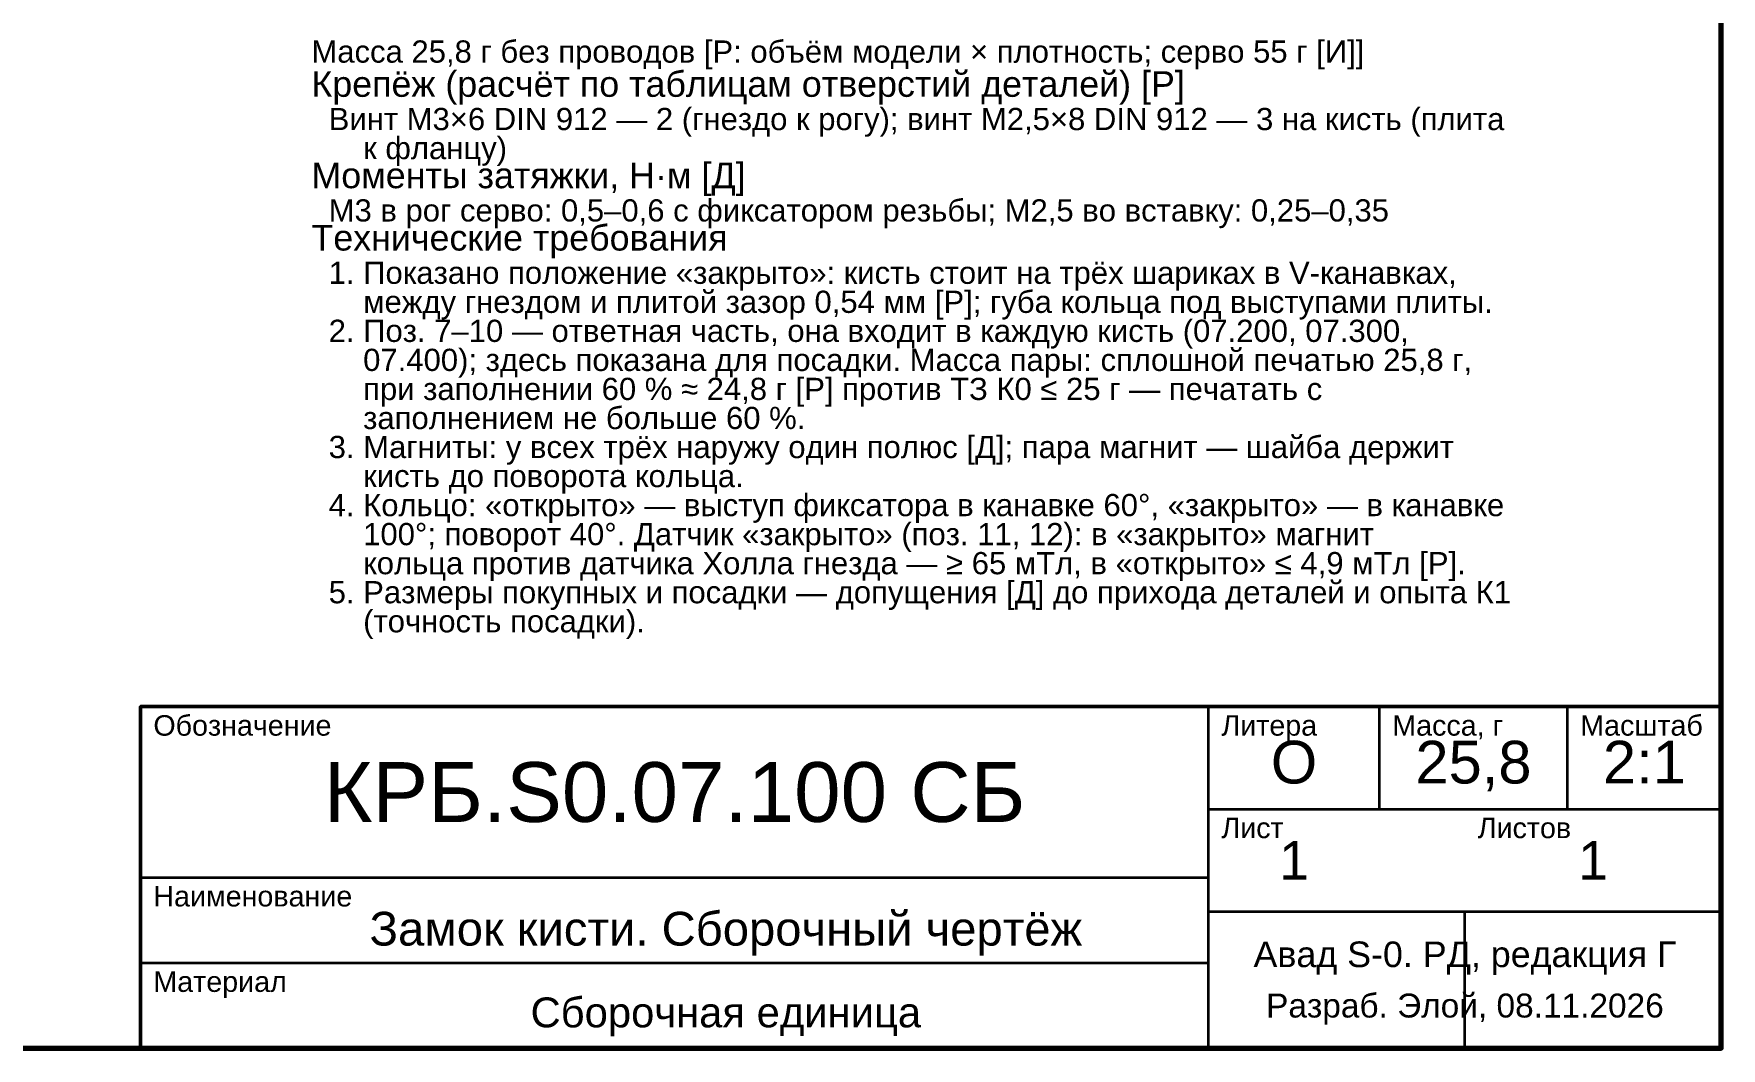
# Model space of a CAD drawing. Header units: millimetres. Extents: x 10 to 208, y 2 to 148.
# Drawn here: x 108.8 to 207.5, y 2.5 to 61.9 of the extents above; entities that cross this region are included whole.
import ezdxf
from ezdxf.enums import TextEntityAlignment as Align

# ---------------------------------------------------------------- set-up
doc = ezdxf.new("R2010")
doc.units = ezdxf.units.MM
doc.header["$LTSCALE"] = 0.5
for name, color, linetype, lineweight in [('РАМКА', 7, 'Continuous', 70), ('ТАБЛИЦА', 7, 'Continuous', 35), ('ТЕКСТ', 7, 'Continuous', 25)]:
    doc.layers.add(name, color=color, linetype=linetype, lineweight=lineweight)
doc.styles.add('GOST', font='arial.ttf')

msp = doc.modelspace()

# ---------------------------------------------------------------- linework, layer by layer
at = {"layer": 'РАМКА', "lineweight": 70}
msp.add_lwpolyline([(10, 2.5), (207.5, 2.5), (207.5, 143.5), (10, 143.5), (10, 2.5)], dxfattribs=at)
at = {"layer": 'ТАБЛИЦА'}
for p, q in [((177.5, 2.5), (177.5, 22.5)), ((187.5, 16.5), (187.5, 22.5)), ((198.5, 16.5), (198.5, 22.5)), ((177.5, 16.5), (207.5, 16.5)), ((115, 12.5), (177.5, 12.5)), ((177.5, 10.5), (207.5, 10.5)), ((192.5, 2.5), (192.5, 10.5)), ((115, 7.5), (177.5, 7.5))]:
    msp.add_line(p, q, dxfattribs=at)
at = {"layer": 'ТАБЛИЦА', "lineweight": 50}
msp.add_lwpolyline([(115, 2.5), (207.5, 2.5), (207.5, 22.5), (115, 22.5), (115, 2.5)], dxfattribs=at)

# ---------------------------------------------------------------- texts
at = {"layer": 'ТЕКСТ', "style": 'GOST'}
for s, height, p in [('Масса 25,8 г без проводов [Р: объём модели × плотность; серво 55 г [И]]', 1.3, (125, 60.2)), ('Крепёж (расчёт по таблицам отверстий деталей) [Р]', 1.5, (125, 58.2)), ('  Винт M3×6 DIN 912 — 2 (гнездо к рогу); винт M2,5×8 DIN 912 — 3 на кисть (плита', 1.3, (125, 56.25)), ('      к фланцу)', 1.3, (125, 54.55)), ('Моменты затяжки, Н·м [Д]', 1.5, (125, 52.85)), ('  M3 в рог серво: 0,5–0,6 с фиксатором резьбы; M2,5 во вставку: 0,25–0,35', 1.3, (125, 50.9)), ('Технические требования', 1.5, (125, 49.2)), ('  1. Показано положение «закрыто»: кисть стоит на трёх шариках в V-канавках,', 1.3, (125, 47.25)), ('      между гнездом и плитой зазор 0,54 мм [Р]; губа кольца под выступами плиты.', 1.3, (125, 45.55)), ('  2. Поз. 7–10 — ответная часть, она входит в каждую кисть (07.200, 07.300,', 1.3, (125, 43.85)), ('      07.400); здесь показана для посадки. Масса пары: сплошной печатью 25,8 г,', 1.3, (125, 42.15)), ('      при заполнении 60 % ≈ 24,8 г [Р] против ТЗ К0 ≤ 25 г — печатать с', 1.3, (125, 40.45)), ('      заполнением не больше 60 %.', 1.3, (125, 38.75)), ('  3. Магниты: у всех трёх наружу один полюс [Д]; пара магнит — шайба держит', 1.3, (125, 37.05)), ('      кисть до поворота кольца.', 1.3, (125, 35.35)), ('  4. Кольцо: «открыто» — выступ фиксатора в канавке 60°, «закрыто» — в канавке', 1.3, (125, 33.65)), ('      100°; поворот 40°. Датчик «закрыто» (поз. 11, 12): в «закрыто» магнит', 1.3, (125, 31.95)), ('      кольца против датчика Холла гнезда — ≥ 65 мТл, в «открыто» ≤ 4,9 мТл [Р].', 1.3, (125, 30.25)), ('  5. Размеры покупных и посадки — допущения [Д] до прихода деталей и опыта К1', 1.3, (125, 28.55)), ('      (точность посадки).', 1.3, (125, 26.85)), ('Обозначение', 1.2, (115.75, 20.8)), ('Литера', 1.2, (178.25, 20.8)), ('Масса, г', 1.2, (188.25, 20.8)), ('Масштаб', 1.2, (199.25, 20.8)), ('Лист', 1.2, (178.25, 14.8)), ('Листов', 1.2, (193.25, 14.8)), ('Наименование', 1.2, (115.75, 10.8)), ('Материал', 1.2, (115.75, 5.8))]:
    msp.add_text(s, height=height, dxfattribs=at).set_placement(p)
for s, height, p in [('О', 2.5, (182.5, 19.25)), ('25,8', 2.5, (193, 19.25)), ('2:1', 2.5, (203, 19.25)), ('КРБ.S0.07.100 СБ', 3.5, (146.25, 17.5)), ('1', 2.25, (182.5, 13.5)), ('1', 2.25, (200, 13.5)), ('Замок кисти. Сборочный чертёж', 1.97769, (149.25, 9.5)), ('Авад S-0. РД, редакция Г', 1.5, (192.5, 8)), ('Сборочная единица', 1.75, (149.25, 4.6)), ('Разраб. Элой, 08.11.2026', 1.4, (192.5, 5))]:
    msp.add_text(s, height=height, dxfattribs=at).set_placement(p, align=Align.MIDDLE_CENTER)

doc.saveas('drawing.dxf')
